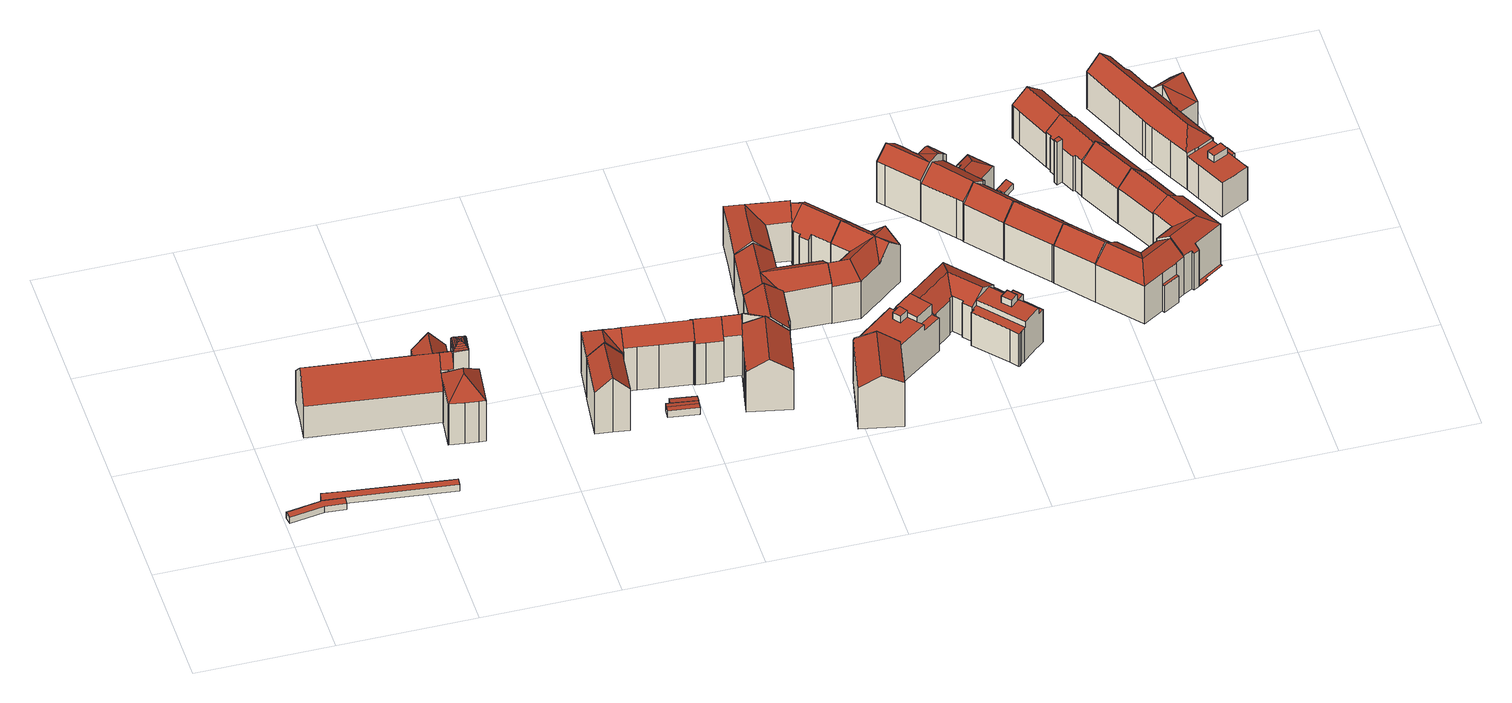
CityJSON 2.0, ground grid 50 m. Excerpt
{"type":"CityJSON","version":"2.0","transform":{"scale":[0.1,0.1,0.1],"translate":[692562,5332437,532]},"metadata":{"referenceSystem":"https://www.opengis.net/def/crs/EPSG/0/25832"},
"CityObjects":{
"building1":{"type":"Building","attributes":{"Gemeindeschluessel":"09162000","HoeheDach":"536.540","HoeheGrund":"533.582","Methode":"2000","NiedrigsteTraufeDesGebaeudes":"536.270","Geometrietyp2DReferenz":"3000","function":"51009_1610","roofType":"1000","measuredHeight":2.96},"geometry":[{"type":"MultiSurface","lod":"2","boundaries":[[[0,1,2,3]],[[4,5,6,7]],[[8,9,10,11]],[[12,13,14,15,16]],[[5,17,18,2,1,19,6]],[[13,12,20,21]],[[3,2,18,22]],[[20,12,16,8,11,4,7]],[[23,19,1,0]],[[10,9,15,14,13,21,24,23,0,3,22,25]],[[23,24,7,6,19]],[[9,8,16,15]],[[10,25,17,5,4,11]],[[22,18,17,25]],[[7,24,21,20]]],"semantics":{"surfaces":[{"type":"WallSurface"},{"type":"RoofSurface"},{"type":"GroundSurface"}],"values":[0,0,0,0,1,0,0,1,0,2,0,0,0,0,0]}}]},
"building2":{"type":"Building","attributes":{"Gemeindeschluessel":"09162000","HoeheDach":"562.550","HoeheGrund":"532.680","Methode":"2000","NiedrigsteTraufeDesGebaeudes":"547.100","Geometrietyp2DReferenz":"3000","function":"31001_1000","roofType":"2100","measuredHeight":29.87,"storeysAboveGround":3},"geometry":[{"type":"MultiSurface","lod":"2","boundaries":[[[26,27,28,29,30]],[[31,29,32,33,34,35,36]],[[36,35,37,38,39,40]],[[41,42,43,44]],[[45,46,47,48,49]],[[50,51,52]],[[53,47,46]],[[54,55,56,57]],[[33,50,58,34]],[[30,29,31,59]],[[27,60,61,62,28]],[[63,64,65,66]],[[67,68,69,52,51]],[[70,66,55,54]],[[71,72,73,74,75,61,60]],[[76,77,38,37]],[[50,78,79,80,81]],[[82,63,83]],[[84,85,83,70]],[[34,86,76,37,35]],[[32,62,61,75]],[[55,43,42,56]],[[87,88,89,90,73,72,71]],[[50,81,76,58]],[[76,81,80,91,92,77]],[[57,56,89,88]],[[52,69,79,78,50]],[[29,28,62,32]],[[84,65,64,85]],[[85,82,83]],[[66,65,43,55]],[[93,53,42,41]],[[89,53,46,90]],[[49,94,26,30,59,40,39,38,77,92,91,95,68,67,96,45]],[[59,31,36,40]],[[85,64,82]],[[94,49,48,97,87,71,60,27,26]],[[41,44,54,57]],[[82,64,63]],[[44,43,65,84]],[[32,75,74,51,50,33]],[[97,93,88,87]],[[56,42,53,89]],[[86,34,58,76]],[[44,84,70,54]],[[79,69,68,95,91,80]],[[83,63,66,70]],[[97,48,47,53,93]],[[93,41,57,88]],[[46,45,96,67,51,74,73,90]]],"semantics":{"surfaces":[{"type":"WallSurface"},{"type":"RoofSurface"},{"type":"GroundSurface"}],"values":[0,1,0,1,0,0,0,1,1,0,1,1,0,1,0,0,1,1,1,1,0,1,1,1,0,1,1,0,1,1,1,1,1,2,0,1,0,1,1,1,1,1,1,0,1,0,1,1,1,0]}}]},
"building3":{"type":"Building","attributes":{"Gemeindeschluessel":"09162000","HoeheDach":"558.608","HoeheGrund":"532.650","Methode":"1000","NiedrigsteTraufeDesGebaeudes":"551.119","Geometrietyp2DReferenz":"3000","function":"31001_1000","roofType":"3200","measuredHeight":25.96,"storeysAboveGround":4},"geometry":[{"type":"MultiSurface","lod":"2","boundaries":[[[98,99,100,101,102]],[[103,104,105,106,107,108]],[[106,109,110,111,112,113,107]],[[114,113,112,115]],[[116,117,118,119]],[[100,99,120,121,110,109]],[[105,122,101,100,109,106]],[[123,122,105,104]],[[108,107,113,114]],[[111,117,116,115,112]],[[110,121,118,117,111]],[[98,102,123,104,103,108,114,115,116,119,124,125]],[[121,120,125,124,119,118]],[[102,101,122,123]],[[125,120,99,98]]],"semantics":{"surfaces":[{"type":"WallSurface"},{"type":"RoofSurface"},{"type":"GroundSurface"}],"values":[0,0,1,0,0,1,1,0,0,0,1,2,0,0,0]}}]},
"building4":{"type":"Building","attributes":{"Gemeindeschluessel":"09162000","HoeheDach":"557.430","HoeheGrund":"532.472","Methode":"1000","NiedrigsteTraufeDesGebaeudes":"551.528","Geometrietyp2DReferenz":"3000","function":"31001_1000","roofType":"3100","measuredHeight":24.96,"storeysAboveGround":7},"geometry":[{"type":"MultiSurface","lod":"2","boundaries":[[[126,127,128,129]],[[130,131,132,133]],[[134,135,136,127]],[[134,137,138,135]],[[129,128,131,130]],[[126,137,134,127]],[[135,138,139,136]],[[133,132,136,139]],[[138,137,126,129,130,133,139]],[[132,131,128,127,136]]],"semantics":{"surfaces":[{"type":"WallSurface"},{"type":"RoofSurface"},{"type":"GroundSurface"}],"values":[0,0,1,0,0,0,0,0,2,1]}}]},
"building5":{"type":"Building","attributes":{"Gemeindeschluessel":"09162000","HoeheDach":"557.360","HoeheGrund":"532.718","Methode":"2000","NiedrigsteTraufeDesGebaeudes":"551.190","Geometrietyp2DReferenz":"3000","function":"31001_1000","roofType":"3100","measuredHeight":24.64,"storeysAboveGround":6},"geometry":[{"type":"MultiSurface","lod":"2","boundaries":[[[140,141,142,143,144]],[[145,146,142,141]],[[140,144,147,148]],[[144,143,149,150,147]],[[151,145,141,140,148,152,153]],[[151,154,146,145]],[[152,150,155,153]],[[142,146,149,143]],[[148,147,150,152]],[[149,156,155,150]],[[146,154,156,149]],[[151,153,155,156,154]]],"semantics":{"surfaces":[{"type":"WallSurface"},{"type":"RoofSurface"},{"type":"GroundSurface"}],"values":[0,0,0,1,2,0,0,1,0,1,1,0]}}]},
"building6":{"type":"Building","attributes":{"Gemeindeschluessel":"09162000","HoeheDach":"535.900","HoeheGrund":"532.601","Methode":"2000","NiedrigsteTraufeDesGebaeudes":"535.723","Geometrietyp2DReferenz":"3000","function":"51009_1610","roofType":"3100","measuredHeight":3.3},"geometry":[{"type":"MultiSurface","lod":"2","boundaries":[[[157,158,159,160,161]],[[161,160,162,163]],[[158,164,165,159]],[[159,165,162,160]],[[163,162,165,164,166]],[[163,166,157,161]],[[166,164,158,157]]],"semantics":{"surfaces":[{"type":"WallSurface"},{"type":"RoofSurface"},{"type":"GroundSurface"}],"values":[0,0,1,1,0,2,0]}}]},
"building7":{"type":"Building","attributes":{"Gemeindeschluessel":"09162000","HoeheDach":"557.380","HoeheGrund":"532.709","Methode":"2000","NiedrigsteTraufeDesGebaeudes":"551.282","Geometrietyp2DReferenz":"3000","function":"31001_1000","roofType":"3100","measuredHeight":24.67,"storeysAboveGround":6},"geometry":[{"type":"MultiSurface","lod":"2","boundaries":[[[167,168,169,170]],[[151,171,172,173,153]],[[174,169,168,175,176,173,172]],[[177,178,179,180]],[[151,153,181,182,167,170,183,177,180,184,185]],[[182,175,168,167]],[[180,179,186,184]],[[153,173,176,181]],[[183,187,178,177]],[[188,186,179,178,187,174,172,171]],[[184,186,188,185]],[[170,169,174,187,183]],[[181,176,175,182]],[[185,188,171,151]]],"semantics":{"surfaces":[{"type":"WallSurface"},{"type":"RoofSurface"},{"type":"GroundSurface"}],"values":[0,0,1,0,2,0,0,0,0,1,0,0,0,0]}}]},
"building8":{"type":"Building","attributes":{"Gemeindeschluessel":"09162000","HoeheDach":"535.689","HoeheGrund":"532.950","Methode":"1000","NiedrigsteTraufeDesGebaeudes":"535.375","Geometrietyp2DReferenz":"3000","function":"31001_2000","roofType":"1000","measuredHeight":2.74},"geometry":[{"type":"MultiSurface","lod":"2","boundaries":[[[189,190,191,192]],[[189,193,194,190]],[[190,194,195,191]],[[196,195,194,193]],[[191,195,196,192]],[[192,196,193,189]]],"semantics":{"surfaces":[{"type":"GroundSurface"},{"type":"WallSurface"},{"type":"RoofSurface"}],"values":[0,1,1,2,1,1]}}]},
"building9":{"type":"Building","attributes":{"Gemeindeschluessel":"09162000","HoeheDach":"557.330","HoeheGrund":"532.840","Methode":"2000","NiedrigsteTraufeDesGebaeudes":"551.545","Geometrietyp2DReferenz":"3000","function":"31001_1000","roofType":"3100","measuredHeight":24.49,"storeysAboveGround":6},"geometry":[{"type":"MultiSurface","lod":"2","boundaries":[[[197,198,199,200]],[[198,201,202,203,204,205,206,207,199]],[[208,209,210,211,212,213]],[[203,213,212,211,204]],[[214,208,213,203,215]],[[216,217,218,219]],[[220,221,222,223]],[[224,201,198,197]],[[215,203,202,225]],[[200,199,207,226]],[[227,228,221,220]],[[229,230,217,216]],[[225,202,201,224]],[[204,211,231,218,217,230,205]],[[211,210,231]],[[231,228,227,232,219,218]],[[208,214,233,223,222,209]],[[209,222,221,228,231,210]],[[220,223,233,214,215,225,224,197,200,226,234,235,229,216,219,232,227]],[[226,207,206,234]],[[206,205,230,229,235,234]]],"semantics":{"surfaces":[{"type":"WallSurface"},{"type":"RoofSurface"},{"type":"GroundSurface"}],"values":[0,1,1,0,0,0,0,0,0,0,0,0,0,1,0,0,0,1,2,0,0]}}]},
"building10":{"type":"Building","attributes":{"Gemeindeschluessel":"09162000","HoeheDach":"556.740","HoeheGrund":"532.870","Methode":"2000","NiedrigsteTraufeDesGebaeudes":"551.334","Geometrietyp2DReferenz":"3000","function":"31001_1000","roofType":"3100","measuredHeight":23.87,"storeysAboveGround":6},"geometry":[{"type":"MultiSurface","lod":"2","boundaries":[[[236,237,238,239,240]],[[241,242,237,236]],[[236,240,243,244,245,246,247,248,249,250,251,252,241]],[[250,253,254,251]],[[252,255,242,241]],[[243,256,257,244]],[[248,258,259,249]],[[240,239,256,243]],[[260,257,256,239,238,261,262]],[[249,259,253,250]],[[244,257,260,245]],[[261,238,237,242,255,254,253,259,258]],[[251,254,255,252]],[[260,262,247,246,245]],[[247,262,261,258,248]]],"semantics":{"surfaces":[{"type":"WallSurface"},{"type":"GroundSurface"},{"type":"RoofSurface"}],"values":[0,0,1,0,0,0,0,0,2,0,0,2,0,0,0]}}]},
"building11":{"type":"Building","attributes":{"Gemeindeschluessel":"09162000","HoeheDach":"556.285","HoeheGrund":"533.000","Methode":"2000","NiedrigsteTraufeDesGebaeudes":"551.653","Geometrietyp2DReferenz":"3000","function":"31001_1000","roofType":"3100","measuredHeight":23.29,"storeysAboveGround":4},"geometry":[{"type":"MultiSurface","lod":"2","boundaries":[[[263,264,265,266,267,268,269]],[[270,271,272,273]],[[274,275,271,270]],[[276,277,275,274]],[[278,279,273,272,264,263,280,281,282]],[[283,284,285,286,287,288]],[[284,283,289,276,274,270,273,279,278,282,290,291,292,293,294,295,285]],[[296,297,281]],[[296,269,292,291,290,297]],[[266,286,285,295,294,267]],[[280,263,269,296,281]],[[269,268,267,294,293,292]],[[282,281,297,290]],[[289,298,277,276]],[[283,288,298,289]],[[272,271,275,277,298,288,287,286,266,265,264]]],"semantics":{"surfaces":[{"type":"RoofSurface"},{"type":"WallSurface"},{"type":"GroundSurface"}],"values":[0,1,1,1,1,1,2,0,1,1,0,1,1,1,1,0]}}]},
"building12":{"type":"Building","attributes":{"Gemeindeschluessel":"09162000","HoeheDach":"555.313","HoeheGrund":"532.848","Methode":"2000","NiedrigsteTraufeDesGebaeudes":"550.376","Geometrietyp2DReferenz":"3000","function":"31001_1000","roofType":"3100","measuredHeight":22.46,"storeysAboveGround":5},"geometry":[{"type":"MultiSurface","lod":"2","boundaries":[[[299,300,301,302]],[[303,304,305,306,307]],[[308,309,310,311,312]],[[313,314,315]],[[316,317,305,304]],[[318,319,307,306]],[[308,299,302,320,321,322,318,306,305,317,309]],[[318,322,323,324,319]],[[320,325,326,321]],[[317,316,310,309]],[[300,299,308,312]],[[315,314,324,323,326,325]],[[314,313,301,300,312,311]],[[303,307,319,324,314]],[[302,301,313,315,325,320]],[[322,321,326,323]],[[314,311,310,316,304,303]]],"semantics":{"surfaces":[{"type":"WallSurface"},{"type":"RoofSurface"},{"type":"GroundSurface"}],"values":[0,0,0,1,0,0,2,0,0,0,0,1,1,1,0,0,1]}}]},
"building13":{"type":"Building","attributes":{"Gemeindeschluessel":"09162000","HoeheDach":"556.330","HoeheGrund":"532.520","Methode":"2000","NiedrigsteTraufeDesGebaeudes":"551.501","Geometrietyp2DReferenz":"3000","function":"31001_9998","roofType":"3100","measuredHeight":23.81,"storeysAboveGround":6},"geometry":[{"type":"MultiSurface","lod":"2","boundaries":[[[327,328,329,330]],[[331,332,328,327]],[[333,334,335,336]],[[336,335,332,331]],[[329,328,332,335,334,337,338]],[[330,329,338,339,340]],[[340,339,341,342]],[[342,341,343,344]],[[344,343,337,334,333]],[[338,337,343,341,339]],[[344,333,336,331,327,330,340,342]]],"semantics":{"surfaces":[{"type":"WallSurface"},{"type":"RoofSurface"},{"type":"GroundSurface"}],"values":[0,0,0,0,1,0,0,0,0,1,2]}}]},
"building14":{"type":"Building","attributes":{"Gemeindeschluessel":"09162000","HoeheDach":"555.970","HoeheGrund":"532.850","Methode":"1000","NiedrigsteTraufeDesGebaeudes":"550.572","Geometrietyp2DReferenz":"3000","function":"31001_1000","roofType":"3100","measuredHeight":23.12,"storeysAboveGround":6},"geometry":[{"type":"MultiSurface","lod":"2","boundaries":[[[345,346,347,348,349,350]],[[351,352,353,354,355,356]],[[357,358,345,350,359,353]],[[356,355,354,360,361,362]],[[353,359,350,349,363,354]],[[364,365,366,367,368,351,356,362]],[[366,369,370,357,371,367]],[[347,346,372,370,369,366,365,364,362,361,360,373,348]],[[363,349,348,373,360,354]],[[372,346,345,358,357,370]],[[368,367,371,357,353,352,351]]],"semantics":{"surfaces":[{"type":"WallSurface"},{"type":"RoofSurface"},{"type":"GroundSurface"}],"values":[0,1,1,0,1,0,0,2,0,0,1]}}]},
"building15":{"type":"Building","attributes":{"Gemeindeschluessel":"09162000","HoeheDach":"553.284","HoeheGrund":"532.360","Methode":"2000","NiedrigsteTraufeDesGebaeudes":"547.500","Geometrietyp2DReferenz":"3000","function":"31001_1000","roofType":"1000","measuredHeight":20.92,"storeysAboveGround":6},"geometry":[{"type":"MultiSurface","lod":"2","boundaries":[[[374,375,376,377]],[[378,379,380,381,382,383]],[[384,385,386,387]],[[388,386,385,389,390,391]],[[392,383,382,384,387,393,394,395,396,397,398]],[[387,386,375,374,393]],[[399,396,391,390,400]],[[394,377,376,388,395]],[[401,397,396,399]],[[402,389,385,384,403]],[[404,405,406,407]],[[399,400,408,401]],[[409,410,398,397,401,408]],[[388,376,375,386]],[[381,380,406,405,402,403]],[[403,384,382,381]],[[411,392,398,410]],[[378,411,410,409,404,407,379]],[[393,374,377,394]],[[395,388,391,396]],[[407,406,380,379]],[[378,383,392,411]],[[404,409,408,400,390,389,402,405]]],"semantics":{"surfaces":[{"type":"RoofSurface"},{"type":"WallSurface"},{"type":"GroundSurface"}],"values":[0,1,1,0,0,1,1,1,1,1,1,0,1,1,0,1,1,2,1,1,1,1,1]}}]},
"building16":{"type":"Building","attributes":{"Gemeindeschluessel":"09162000","HoeheDach":"555.070","HoeheGrund":"532.690","Methode":"2000","NiedrigsteTraufeDesGebaeudes":"548.096","Geometrietyp2DReferenz":"3000","function":"31001_9998","roofType":"3100","measuredHeight":22.38,"storeysAboveGround":5},"geometry":[{"type":"MultiSurface","lod":"2","boundaries":[[[412,413,414,415]],[[416,417,418,419,420,421]],[[422,423,424,425]],[[426,427,428,429]],[[417,416,430,431,426,429,432,412,415,433,434,435,436,422,425,418]],[[413,437,428,427,438,439,421,420,440,441,442,414]],[[443,444,423,422,436,435]],[[440,424,423]],[[440,444,443,441]],[[416,421,439,430]],[[431,438,427,426]],[[425,424,419,418]],[[420,419,424,440]],[[432,429,428,437,413,412]],[[440,423,444]],[[414,442,441,443,435,434,433,415]],[[430,439,438,431]]],"semantics":{"surfaces":[{"type":"WallSurface"},{"type":"GroundSurface"},{"type":"RoofSurface"}],"values":[0,0,0,0,1,2,0,2,2,0,0,0,2,0,2,0,0]}}]},
"building17":{"type":"Building","attributes":{"Gemeindeschluessel":"09162000","HoeheDach":"555.251","HoeheGrund":"532.550","Methode":"2000","NiedrigsteTraufeDesGebaeudes":"549.505","Geometrietyp2DReferenz":"3000","function":"31001_1000","roofType":"3100","measuredHeight":22.7,"storeysAboveGround":6},"geometry":[{"type":"MultiSurface","lod":"2","boundaries":[[[445,446,447,448,449,450]],[[451,452,453,454,455,456,457,458,459,460,461,462,463,464,465,466,467,468]],[[469,448,470,471,472,473]],[[450,449,448,474,475,476]],[[454,445,477,455]],[[461,460,459,475,474,478,479,462]],[[478,474,448,469,473,479]],[[480,448,447]],[[454,453,452,451,468,481,480,447,446,445]],[[450,476,482,483]],[[476,475,459,458]],[[484,470,448]],[[471,470,484,481,468,467,466,465,464,472]],[[477,483,482,457,456,455]],[[457,482,476,458]],[[480,481,448]],[[481,484,448]],[[479,473,472,464,463,462]],[[445,450,483,477]]],"semantics":{"surfaces":[{"type":"RoofSurface"},{"type":"GroundSurface"},{"type":"WallSurface"}],"values":[0,1,0,0,2,2,0,0,2,0,2,0,2,2,2,0,0,2,0]}}]},
"building18":{"type":"Building","attributes":{"Gemeindeschluessel":"09162000","HoeheDach":"552.117","HoeheGrund":"532.420","Methode":"1000","NiedrigsteTraufeDesGebaeudes":"548.112","Geometrietyp2DReferenz":"3000","function":"31001_1000","roofType":"3100","measuredHeight":19.7,"storeysAboveGround":4},"geometry":[{"type":"MultiSurface","lod":"2","boundaries":[[[485,486,487,488]],[[489,490,491,492,493,494]],[[495,404,496,489,494,409]],[[497,498,499,500,492,491]],[[488,487,501,502]],[[503,504,505,506]],[[485,507,508,499,498,486]],[[509,502,501,510,511,512]],[[494,493,492,513,514,409]],[[503,515,516,512,511,517,518,504]],[[519,520,496,404]],[[511,510,501,487,486,498,497,491,517]],[[507,485,488,502,509,512,516,515,503,506,519,404,495,409,514,513,521,508]],[[506,505,520,519]],[[500,499,508,521,513,492]],[[496,520,505,504,518,517,491,490,489]]],"semantics":{"surfaces":[{"type":"WallSurface"},{"type":"RoofSurface"},{"type":"GroundSurface"}],"values":[0,1,0,1,0,0,0,0,0,0,0,1,2,0,0,1]}}]},
"building19":{"type":"Building","attributes":{"Gemeindeschluessel":"09162000","HoeheDach":"552.888","HoeheGrund":"532.270","Methode":"2000","NiedrigsteTraufeDesGebaeudes":"547.230","Geometrietyp2DReferenz":"3000","function":"31001_1000","roofType":"1000","measuredHeight":20.62,"storeysAboveGround":6},"geometry":[{"type":"MultiSurface","lod":"2","boundaries":[[[522,523,524,525]],[[526,527,528,529]],[[530,531,532,533]],[[534,535,536,537]],[[538,539,540,541]],[[542,543,544,545]],[[541,540,546,547]],[[548,528,527,536,535,549,550,551,552,553,544,543]],[[554,555,556,557,558,523,522,559,560,561,562,563]],[[545,544,553,564]],[[565,566,539,538]],[[558,557,567,568]],[[525,524,569,570]],[[547,546,566,565]],[[533,532,556,555]],[[571,548,543,542]],[[533,555,554,563,530]],[[549,535,534,572,573,574,575,570,569,576,577,578,579,580]],[[539,566,546,540]],[[529,528,548,571]],[[581,582,580,579,578,577,567,557,556,532,531,583,584,585],[547,565,538,541]],[[575,574,573,572,534,537,526,529,571,542,545,564,586,587,588,589,562,561,560,559,522,525,570]],[[553,552,585,584,583,531,530,563,562,589,588,587,586,564]],[[568,567,577,576]],[[537,536,527,526]],[[551,550,549,580,582,581,585,552]],[[576,569,524,523,558,568]]],"semantics":{"surfaces":[{"type":"WallSurface"},{"type":"RoofSurface"},{"type":"GroundSurface"}],"values":[0,0,0,0,0,0,0,1,0,0,0,0,0,0,0,0,1,0,1,0,1,2,0,0,0,0,1]}}]},
"building20":{"type":"Building","attributes":{"Gemeindeschluessel":"09162000","HoeheDach":"555.490","HoeheGrund":"532.550","Methode":"2000","NiedrigsteTraufeDesGebaeudes":"551.086","Geometrietyp2DReferenz":"3000","function":"31001_1000","roofType":"3100","measuredHeight":22.94,"storeysAboveGround":5},"geometry":[{"type":"MultiSurface","lod":"2","boundaries":[[[590,591,592,593]],[[594,595,596,597,598,599,600,601,602,603]],[[604,605,606,607,608,609]],[[610,611,593,592,612,613]],[[614,615,610,613]],[[616,617,599,598]],[[618,619,591,590]],[[606,605,617,616]],[[620,621,622,623]],[[624,594,603,625,621,620]],[[614,626,609,608,627,615]],[[628,602,601,626,614,613,612,592,591,619,629,630]],[[598,597,596,595,594,624,620,623,631,632,618,590,593,611,610,615,627,608,607,606,616]],[[622,630,629,632,631,623]],[[601,600,626]],[[621,625,603,602,628,630,622]],[[600,599,617,605,604]],[[632,629,619,618]],[[600,604,609,626]]],"semantics":{"surfaces":[{"type":"WallSurface"},{"type":"RoofSurface"},{"type":"GroundSurface"}],"values":[0,0,0,0,0,0,0,0,0,0,0,1,2,0,1,1,1,0,1]}}]},
"building21":{"type":"Building","attributes":{"Gemeindeschluessel":"09162000","HoeheDach":"554.756","HoeheGrund":"532.480","Methode":"1000","NiedrigsteTraufeDesGebaeudes":"550.106","Geometrietyp2DReferenz":"3000","function":"31001_1000","roofType":"3100","measuredHeight":22.28,"storeysAboveGround":5},"geometry":[{"type":"MultiSurface","lod":"2","boundaries":[[[598,633,634,635]],[[636,637,638,639,640,634,633,641]],[[642,643,644,645,636,641,646,647]],[[648,649,650,637,636,645]],[[651,644,643,652]],[[653,638,637,650]],[[650,649,648,651,652,654,594,655,656,598,635,657,658,653]],[[648,645,644,651]],[[657,640,639,658]],[[658,639,638,653]],[[647,646,641,633,598,656,655,594]],[[654,652,643,642,647,594]],[[635,634,640,657]]],"semantics":{"surfaces":[{"type":"WallSurface"},{"type":"RoofSurface"},{"type":"GroundSurface"}],"values":[0,1,1,0,0,0,2,0,0,0,0,0,0]}}]},
"building22":{"type":"Building","attributes":{"Gemeindeschluessel":"09162000","HoeheDach":"555.095","HoeheGrund":"532.370","Methode":"1000","NiedrigsteTraufeDesGebaeudes":"549.590","Geometrietyp2DReferenz":"3000","function":"31001_1000","roofType":"3100","measuredHeight":22.73,"storeysAboveGround":5},"geometry":[{"type":"MultiSurface","lod":"2","boundaries":[[[659,660,661,662,663,664]],[[659,664,665,666]],[[665,667,668,666]],[[661,660,659,666,668,669,670]],[[670,671,662,661]],[[668,667,672,669]],[[664,663,667,665]],[[669,672,671,670]],[[663,662,671,672,667]]],"semantics":{"surfaces":[{"type":"WallSurface"},{"type":"GroundSurface"},{"type":"RoofSurface"}],"values":[0,0,0,1,0,0,2,0,2]}}]},
"building23":{"type":"Building","attributes":{"Gemeindeschluessel":"09162000","HoeheDach":"550.995","HoeheGrund":"532.430","Methode":"1000","NiedrigsteTraufeDesGebaeudes":"546.977","Geometrietyp2DReferenz":"3000","function":"31001_1000","roofType":"3200","measuredHeight":18.57},"geometry":[{"type":"MultiSurface","lod":"2","boundaries":[[[673,674,675,676]],[[677,678,679,680]],[[681,682,683,684]],[[685,686,674,673]],[[677,687,684,683,688,678]],[[676,675,682,681]],[[689,690,691,679,678,688,692,693]],[[687,677,680,694,695,696,697,685,673,676,681,684]],[[695,694,680,679,691,690]],[[693,692,682,675,674,686]],[[697,696,695,690,689,693,686,685]],[[688,683,682,692]]],"semantics":{"surfaces":[{"type":"WallSurface"},{"type":"RoofSurface"},{"type":"GroundSurface"}],"values":[0,0,0,0,0,0,1,2,0,1,0,1]}}]},
"building24":{"type":"Building","attributes":{"Gemeindeschluessel":"09162000","HoeheDach":"555.025","HoeheGrund":"532.300","Methode":"2000","NiedrigsteTraufeDesGebaeudes":"548.096","Geometrietyp2DReferenz":"3000","function":"31001_1000","roofType":"3100","measuredHeight":22.73,"storeysAboveGround":5},"geometry":[{"type":"MultiSurface","lod":"2","boundaries":[[[698,699,700,701,702,703]],[[704,705,706,707]],[[708,709,710,703,702,701,711,712,713,662,714]],[[715,716,704,707,717,718,719,720,721,722,700,699,698,723]],[[720,713,712,721]],[[722,711,701,700]],[[723,710,709,715]],[[698,703,710,723]],[[706,705,708,714,724]],[[724,714,662,719,718,717]],[[721,712,711,722]],[[704,716,715,709,708,705]],[[719,662,713,720]],[[707,706,724,717]]],"semantics":{"surfaces":[{"type":"WallSurface"},{"type":"RoofSurface"},{"type":"GroundSurface"}],"values":[0,0,1,2,0,0,0,0,1,0,0,0,0,0]}}]},
"building25":{"type":"Building","attributes":{"Gemeindeschluessel":"09162000","HoeheDach":"555.063","HoeheGrund":"532.220","Methode":"1000","NiedrigsteTraufeDesGebaeudes":"549.535","Geometrietyp2DReferenz":"3000","function":"31001_1000","roofType":"3100","measuredHeight":22.84},"geometry":[{"type":"MultiSurface","lod":"2","boundaries":[[[725,726,727,728,729,730,731]],[[726,732,733,727]],[[733,734,709,729,728,727]],[[732,735,734,733]],[[726,725,731,736,735,732]],[[729,709,737,730]],[[735,736,737,709,734]],[[730,737,736,731]]],"semantics":{"surfaces":[{"type":"GroundSurface"},{"type":"WallSurface"},{"type":"RoofSurface"}],"values":[0,1,1,2,1,1,2,1]}}]},
"building26":{"type":"Building","attributes":{"Gemeindeschluessel":"09162000","HoeheDach":"535.145","HoeheGrund":"532.590","Methode":"1000","NiedrigsteTraufeDesGebaeudes":"535.145","Geometrietyp2DReferenz":"3000","function":"31001_2000","roofType":"1000","measuredHeight":2.56},"geometry":[{"type":"MultiSurface","lod":"2","boundaries":[[[738,739,740,741]],[[742,739,738,743,744]],[[745,746,741,740,747]],[[742,744,745,747]],[[743,738,741,746]],[[739,742,747,740]],[[744,743,746,745]]],"semantics":{"surfaces":[{"type":"WallSurface"},{"type":"RoofSurface"},{"type":"GroundSurface"}],"values":[0,1,2,0,0,0,0]}}]},
"building27":{"type":"Building","attributes":{"Gemeindeschluessel":"09162000","HoeheDach":"554.338","HoeheGrund":"532.060","Methode":"2000","NiedrigsteTraufeDesGebaeudes":"544.270","Geometrietyp2DReferenz":"3000","function":"31001_1000","roofType":"3100","measuredHeight":22.28,"storeysAboveGround":4},"geometry":[{"type":"MultiSurface","lod":"2","boundaries":[[[748,749,750,751]],[[752,753,754,755]],[[756,757,758,759]],[[760,761,750,749,762]],[[763,764,765,761]],[[766,767,768,769]],[[770,760,769,771,772,754,753]],[[773,774,757,756,771]],[[760,762,766,769]],[[748,767,766,762,749]],[[775,758,757,774]],[[775,774,773,768,767,748,751,765,764,752,755]],[[775,755,754,772,759,758]],[[770,763,761,760]],[[752,764,763,770,753]],[[761,765,751,750]],[[773,771,769,768]],[[771,756,759,772]]],"semantics":{"surfaces":[{"type":"WallSurface"},{"type":"RoofSurface"},{"type":"GroundSurface"}],"values":[0,0,1,1,0,0,1,0,1,0,0,2,0,1,0,0,0,0]}}]},
"building28":{"type":"Building","attributes":{"Gemeindeschluessel":"09162000","HoeheDach":"552.648","HoeheGrund":"532.430","Methode":"1000","NiedrigsteTraufeDesGebaeudes":"547.718","Geometrietyp2DReferenz":"3000","function":"31001_1000","roofType":"3100","measuredHeight":20.22,"storeysAboveGround":5},"geometry":[{"type":"MultiSurface","lod":"2","boundaries":[[[776,777,778,779,780,781,782,783]],[[784,785,786,787]],[[783,782,788,785,784,789,790,791]],[[792,793,777,776,783,791]],[[787,786,794,795]],[[796,779,778,797]],[[796,798,795,794,780,779]],[[798,796,797,793,792,791,790,789,784,787,795]],[[781,780,794,786,785,788,782]],[[797,778,777,793]]],"semantics":{"surfaces":[{"type":"RoofSurface"},{"type":"WallSurface"},{"type":"GroundSurface"}],"values":[0,1,1,1,1,1,1,2,0,1]}}]},
"building29":{"type":"Building","attributes":{"Gemeindeschluessel":"09162000","HoeheDach":"553.060","HoeheGrund":"532.370","Methode":"2000","NiedrigsteTraufeDesGebaeudes":"548.119","Geometrietyp2DReferenz":"3000","function":"31001_1000","roofType":"3100","measuredHeight":20.69,"storeysAboveGround":5},"geometry":[{"type":"MultiSurface","lod":"2","boundaries":[[[799,800,801,802]],[[801,800,803,804,805,806,807,808,809,810,811,812]],[[813,808,807,814]],[[814,807,806,815]],[[795,816,817,818]],[[818,817,819,820]],[[821,803,800,799]],[[822,823,824,825]],[[826,827,820,819,810,809]],[[804,824,823,805]],[[820,827,826,813,814,815,828,829,830,821,799,802,796,831,795,818]],[[825,824,804,803,821,830,829]],[[812,811,816,795,831,796]],[[826,809,808,813]],[[828,815,806,805,823,822]],[[828,822,825,829]],[[810,819,817,816,811]],[[802,801,812,796]]],"semantics":{"surfaces":[{"type":"WallSurface"},{"type":"RoofSurface"},{"type":"GroundSurface"}],"values":[0,1,0,0,0,0,0,1,0,0,2,0,0,0,0,0,1,0]}}]},
"building30":{"type":"Building","attributes":{"Gemeindeschluessel":"09162000","HoeheDach":"553.963","HoeheGrund":"532.250","Methode":"1000","NiedrigsteTraufeDesGebaeudes":"547.988","Geometrietyp2DReferenz":"3000","function":"31001_1000","roofType":"3100","measuredHeight":21.71,"storeysAboveGround":4},"geometry":[{"type":"MultiSurface","lod":"2","boundaries":[[[832,833,834,835]],[[836,837,833,832]],[[837,838,839,834,833]],[[834,839,840,841,842,843,844,835]],[[845,836,832,835,844,843,842,846,847]],[[838,848,849,841,840,839]],[[849,848,847,846,842,841]],[[836,845,847,848,838,837]]],"semantics":{"surfaces":[{"type":"WallSurface"},{"type":"RoofSurface"},{"type":"GroundSurface"}],"values":[0,0,1,0,2,1,0,0]}}]},
"building31":{"type":"Building","attributes":{"Gemeindeschluessel":"09162000","HoeheDach":"553.921","HoeheGrund":"532.180","Methode":"1000","NiedrigsteTraufeDesGebaeudes":"548.264","Geometrietyp2DReferenz":"3000","function":"31001_1000","roofType":"3100","measuredHeight":21.74,"storeysAboveGround":4},"geometry":[{"type":"MultiSurface","lod":"2","boundaries":[[[850,851,852,853,854,855]],[[856,857,858,859,852,851,860,861]],[[858,857,856,862,836,863,864,847,865,859]],[[862,856,861,866,867,836]],[[853,852,859,865,847,854]],[[866,861,860,851,850,855,868,867]],[[867,868,855,854,847,864,863,836]]],"semantics":{"surfaces":[{"type":"RoofSurface"},{"type":"WallSurface"},{"type":"GroundSurface"}],"values":[0,1,2,1,1,0,1]}}]},
"building32":{"type":"Building","attributes":{"Gemeindeschluessel":"09162000","HoeheDach":"554.890","HoeheGrund":"532.100","Methode":"2000","NiedrigsteTraufeDesGebaeudes":"532.130","Geometrietyp2DReferenz":"3000","function":"31001_1000","roofType":"3100","measuredHeight":22.79,"storeysAboveGround":5},"geometry":[{"type":"MultiSurface","lod":"2","boundaries":[[[869,870,871,872,873,874,875,876]],[[877,878,879,880,881,880,882,883,884,885]],[[886,887,888,871,870,869,876,889]],[[890,891,752,892,893,894,895,764]],[[876,875,896,889]],[[897,898,899,900]],[[893,892,901,902,899,898,903,879,878,872,904,894]],[[905,906,900,907,908,752,891,890,764,909,888,887,886,889,896,910,884,883,882,880,881]],[[875,874,885,884,910,896]],[[900,906,905,881,880,911,897]],[[908,901,892,752]],[[907,900,906,900,899,902]],[[897,911,880,879,903,898]],[[907,902,901,908]],[[873,872,878,877,885,874]],[[894,904,872,871,912,895]],[[895,912,871,888,909,764]]],"semantics":{"surfaces":[{"type":"RoofSurface"},{"type":"WallSurface"},{"type":"GroundSurface"}],"values":[0,1,1,1,1,1,0,2,1,0,1,1,1,1,0,0,1]}}]},
"building33":{"type":"Building","attributes":{"Gemeindeschluessel":"09162000","HoeheDach":"554.390","HoeheGrund":"532.210","Methode":"2000","NiedrigsteTraufeDesGebaeudes":"545.924","Geometrietyp2DReferenz":"3000","function":"31001_9998","roofType":"3100","measuredHeight":22.18,"storeysAboveGround":6},"geometry":[{"type":"MultiSurface","lod":"2","boundaries":[[[913,914,915,916,917,918,919]],[[920,921,922]],[[923,924,925,926]],[[927,928,929,930,931,922,921]],[[913,932,923,926,933,934,935,936,937,938,939,940,941,942,943,944,945,946,947,948,928,927,949,914]],[[949,950,915,914]],[[951,952,953,954,955,956,957,958,959,960]],[[948,961,929,928]],[[934,962,963,935]],[[964,917,916,965]],[[940,957,956,941]],[[943,954,953,944]],[[946,966,967,947]],[[916,915,950,968,965]],[[969,970,963,962,971,951,960]],[[951,971,972,925,924,973,919,918,964,974,975,930,929,961,967,966,976,952]],[[931,930,975]],[[964,918,917]],[[974,965,975]],[[938,937,969,960,959]],[[964,965,974]],[[947,967,961,948]],[[941,956,955,942]],[[945,944,953,952,976]],[[945,976,966,946]],[[936,970,969,937]],[[938,959,958,939]],[[973,932,913,919]],[[975,965,968,920,922,931]],[[926,925,972,933]],[[934,933,972,971,962]],[[949,927,921,920,968,950]],[[935,963,970,936]],[[942,955,954,943]],[[957,940,939,958]],[[932,973,924,923]]],"semantics":{"surfaces":[{"type":"WallSurface"},{"type":"RoofSurface"},{"type":"GroundSurface"}],"values":[0,1,0,0,2,0,1,0,0,1,0,0,0,1,1,1,0,0,0,0,0,0,0,0,0,0,0,0,1,0,0,0,0,0,0,0]}}]},
"building34":{"type":"Building","attributes":{"Gemeindeschluessel":"09162000","HoeheDach":"550.823","HoeheGrund":"532.200","Methode":"2000","NiedrigsteTraufeDesGebaeudes":"547.710","Geometrietyp2DReferenz":"3000","function":"31001_1000","roofType":"1000","measuredHeight":18.62,"storeysAboveGround":5},"geometry":[{"type":"MultiSurface","lod":"2","boundaries":[[[977,978,979,980]],[[981,982,983,984,936,937]],[[985,986,987,988]],[[989,979,978,990]],[[991,992,993,994,995,996]],[[987,986,997,998,992,991,996,999,1000,1001,983,982,981],[977,980,1002,1003]],[[985,1004,1005,993,992,998,997,986]],[[934,999,996,995]],[[1002,989,990,1003]],[[983,1001,1000,999,934,1006,935,984]],[[988,987,981,937]],[[1005,1004,985,988,937,936,984,935,1006,934,995,994,993]],[[980,979,989,1002]],[[1003,990,978,977]]],"semantics":{"surfaces":[{"type":"WallSurface"},{"type":"RoofSurface"},{"type":"GroundSurface"}],"values":[0,0,0,1,0,1,0,0,0,0,0,2,0,0]}}]},
"building35":{"type":"Building","attributes":{"Gemeindeschluessel":"09162000","HoeheDach":"535.416","HoeheGrund":"532.420","Methode":"1000","NiedrigsteTraufeDesGebaeudes":"535.416","Geometrietyp2DReferenz":"3000","function":"31001_2000","roofType":"1000","measuredHeight":3},"geometry":[{"type":"MultiSurface","lod":"2","boundaries":[[[1007,1008,1009,1010]],[[1008,1011,1012,1009]],[[1013,1007,1010,1014]],[[1014,1010,1009,1012]],[[1011,1008,1007,1013]],[[1011,1013,1014,1012]]],"semantics":{"surfaces":[{"type":"WallSurface"},{"type":"GroundSurface"},{"type":"RoofSurface"}],"values":[0,0,0,1,2,0]}}]}
},
"vertices":[
[215,175,16],[215,175,45],[605,128,45],[605,128,16],[215,144,43],[215,144,45],[134,151,45],[134,151,43],[137,123,43],[137,123,16],[213,116,16],[213,116,43],[5,131,43],[5,131,16],[9,108,16],[10,102,16],[10,102,43],[215,145,45],[602,100,45],[141,185,45],[64,140,43],[64,140,16],[602,100,16],[141,185,16],[134,151,16],[215,145,16],
[672,488,7],[672,488,205],[648,492,205],[648,492,204],[648,492,7],[642,446,152],[653,531,250],[636,533,250],[578,540,250],[183,587,250],[172,502,152],[194,679,151],[194,679,7],[183,587,7],[172,502,7],[740,485,293],[747,543,293],[742,538,298],[736,491,298],[751,547,7],[751,547,283],[751,547,284],[742,481,284],[742,481,7],[639,560,223],[698,553,223],[698,553,158],[750,546,287],[700,495,298],[705,543,298],[702,548,293],[695,490,293],[581,567,223],[642,446,7],[691,487,205],[696,526,251],[653,531,251],[715,526,305],[729,525,305],[736,532,302],[710,535,302],[698,553,7],[711,656,7],[711,656,158],[706,501,302],[691,487,280],[696,526,280],[699,553,280],[699,553,223],[696,526,250],[589,631,153],[589,631,7],[647,626,223],[652,663,223],[594,670,151],[589,633,151],[721,517,305],[713,509,305],[732,498,302],[727,507,305],[581,567,221],[691,487,282],[692,487,287],[700,552,287],[699,553,283],[594,670,7],[589,633,7],[742,481,287],[691,487,7],[652,663,7],[699,553,7],[742,481,285],
[758,321,6],[758,321,191],[758,321,192],[734,324,192],[734,324,6],[631,337,6],[632,337,6],[632,337,194],[631,337,194],[629,338,192],[629,338,6],[702,393,266],[705,420,266],[648,492,192],[648,492,191],[642,446,191],[642,446,6],[648,492,6],[672,488,6],[672,488,192],[742,481,191],[742,481,6],[778,477,191],[777,477,192],[684,329,192],[684,329,6],[777,477,6],[778,477,6],
[1199,423,5],[1199,423,254],[1260,414,195],[1260,414,5],[1255,382,5],[1255,382,195],[1238,240,196],[1238,240,5],[1139,431,195],[1118,255,195],[1178,248,254],[1139,431,5],[1118,255,5],[1178,248,5],
[1199,423,7],[1260,414,7],[1260,414,196],[1202,422,254],[1199,423,251],[1264,414,7],[1264,414,192],[1139,431,192],[1139,431,7],[1210,486,254],[1156,558,192],[1266,428,7],[1156,558,7],[1280,542,7],[1266,428,205],[1280,542,192],[1272,478,254],
[1488,286,6],[1488,286,37],[1486,268,39],[1484,251,37],[1484,251,6],[1375,265,37],[1375,265,6],[1379,301,37],[1377,283,39],[1379,301,6],
[1517,513,7],[1517,513,193],[1522,512,193],[1522,512,7],[1266,428,206],[1272,479,254],[1280,542,193],[1514,448,254],[1467,519,193],[1327,537,193],[1506,397,7],[1506,397,205],[1503,397,205],[1503,397,7],[1327,537,7],[1467,519,7],[1507,397,7],[1387,412,7],[1313,422,7],[1387,412,206],[1507,397,205],[1313,422,206],
[1394,299,10],[1398,324,10],[1492,311,10],[1489,286,10],[1394,299,37],[1398,324,34],[1492,311,34],[1489,286,37],
[1508,392,8],[1508,392,196],[1505,393,195],[1505,393,8],[1542,388,196],[1604,381,196],[1606,401,216],[1611,440,253],[1514,453,253],[1507,397,199],[1506,397,200],[1672,393,196],[1682,442,244],[1613,451,244],[1613,451,243],[1611,440,233],[1606,401,195],[1672,393,8],[1606,401,8],[1524,512,8],[1524,512,196],[1558,508,196],[1558,508,8],[1686,446,8],[1686,446,240],[1683,447,239],[1683,447,8],[1542,388,8],[1604,381,8],[1506,397,8],[1691,491,8],[1691,491,196],[1522,512,8],[1522,512,196],[1619,500,196],[1619,500,8],[1682,442,8],[1507,397,8],[1514,453,8],
[1686,446,9],[1686,446,196],[1757,409,247],[1810,382,209],[1810,382,9],[1683,447,9],[1683,447,194],[1831,372,9],[1811,274,9],[1808,260,9],[1800,223,9],[1792,184,9],[1635,216,9],[1643,256,9],[1651,293,9],[1654,306,9],[1672,393,9],[1651,293,194],[1654,306,194],[1672,393,194],[1831,372,194],[1811,274,193],[1635,216,194],[1643,256,194],[1808,260,193],[1713,200,247],[1792,184,193],
[1775,400,242],[1775,400,243],[1785,479,243],[1797,570,243],[1730,578,197],[1719,488,197],[1719,487,197],[1831,372,10],[1831,372,203],[1810,382,218],[1810,382,10],[1837,411,10],[1837,411,202],[1838,411,10],[1838,411,201],[1711,433,10],[1775,400,10],[1711,433,242],[1686,446,242],[1686,446,10],[1848,449,10],[1851,471,10],[1862,561,10],[1862,561,198],[1851,471,198],[1848,449,198],[1844,411,10],[1691,491,10],[1718,487,10],[1719,487,10],[1719,488,10],[1730,578,10],[1797,570,10],[1718,487,197],[1691,491,197],[1844,411,197],
[1862,564,8],[1862,564,186],[1862,561,184],[1862,561,8],[1875,691,185],[1875,687,188],[1875,687,8],[1884,771,8],[1884,771,186],[2031,559,8],[2034,673,8],[2034,673,190],[2033,615,233],[2031,559,191],[1861,562,184],[1802,632,233],[1794,570,233],[2035,682,184],[2035,682,8],[1883,771,8],[1883,771,187],[1730,578,8],[1729,578,8],[1756,788,8],[1756,788,186],[1820,779,233],[1730,578,186],[1729,578,186],
[2169,201,5],[2169,201,209],[2129,7,209],[2129,7,5],[2169,204,5],[2169,204,209],[2153,212,5],[2153,212,217],[2167,205,210],[2167,205,5],[2097,239,243],[2053,22,243],[1976,38,195],[1976,38,5],[2023,267,195],[2023,267,5],[2029,272,198],[2029,272,5],
[1985,886,189],[1985,886,9],[1993,938,9],[2001,991,9],[2001,991,188],[1993,938,240],[1818,780,240],[1834,907,240],[1841,961,240],[1785,1024,188],[1772,916,188],[1756,788,188],[1896,898,188],[1897,898,188],[1903,951,240],[1785,1024,9],[1772,916,9],[1756,788,9],[1910,1005,188],[1818,780,9],[1881,771,9],[1883,771,9],[1883,771,186],[1881,771,187],[1894,875,9],[1896,898,9],[1894,875,187],[1897,898,9],[1910,1005,9],
[2203,316,213],[2233,340,213],[2213,366,213],[2183,343,213],[2167,205,4],[2342,333,4],[2342,333,156],[2276,285,156],[2276,285,183],[2167,205,183],[2259,307,183],[2259,307,202],[2233,340,202],[2233,340,183],[2213,366,202],[2323,357,202],[2268,428,202],[2204,378,202],[2153,212,183],[2203,316,183],[2183,343,183],[2213,366,183],[2204,378,183],[2188,397,183],[2029,272,183],[2204,378,155],[2268,428,155],[2188,397,159],[2323,357,156],[2259,307,156],[2331,346,4],[2331,346,156],[2332,345,156],[2332,345,4],[2252,448,159],[2252,448,4],[2029,272,4],[2153,212,4],
[1984,867,7],[1984,867,166],[1982,867,165],[1982,867,7],[2086,765,7],[2132,805,7],[2178,844,7],[2178,844,176],[2132,805,231],[2086,765,176],[2001,991,7],[2001,991,176],[2058,983,176],[2058,983,7],[1998,841,7],[1998,841,161],[2002,845,166],[2002,845,7],[2035,823,7],[2023,813,7],[1999,849,7],[1984,882,7],[1984,883,7],[1985,886,7],[1993,937,7],[1999,849,166],[2023,813,161],[2035,823,176],[2031,921,231],[1984,883,176],[1984,882,176],[1985,886,179],[1993,937,231],
[2134,556,175],[2212,618,175],[2213,618,175],[2222,701,232],[2173,663,233],[2112,615,232],[2260,656,5],[2213,618,5],[2212,618,5],[2134,556,5],[2031,559,5],[2033,617,5],[2034,673,5],[2092,672,5],[2137,705,5],[2135,708,5],[2135,709,5],[2086,765,5],[2132,805,5],[2178,844,5],[2230,784,5],[2231,783,5],[2269,738,5],[2308,693,5],[2182,746,232],[2231,783,175],[2230,784,175],[2178,844,175],[2132,805,232],[2135,708,175],[2137,705,179],[2092,672,176],[2031,559,175],[2135,709,175],[2086,765,175],[2260,656,232],[2308,693,175],[2034,673,177],[2033,617,232],[2269,738,232],
[2462,346,4],[2462,346,161],[2435,377,161],[2435,377,4],[2292,397,201],[2366,455,201],[2418,497,201],[2428,586,161],[2324,504,161],[2252,448,161],[2292,397,4],[2331,346,161],[2461,447,201],[2512,389,201],[2561,432,161],[2513,488,161],[2440,381,166],[2440,381,4],[2399,406,4],[2399,406,164],[2398,398,161],[2398,398,4],[2512,389,4],[2561,432,4],[2414,411,4],[2414,411,166],[2411,415,166],[2411,415,4],[2428,586,4],[2324,504,4],[2405,410,4],[2409,413,4],[2409,413,164],[2405,410,164],[2334,348,4],[2334,348,161],[2513,488,4],
[2664,311,3],[2664,311,152],[2689,283,152],[2689,283,3],[2581,186,3],[2581,186,154],[2579,187,154],[2579,187,3],[2539,413,152],[2539,413,179],[2590,354,179],[2590,354,152],[2602,205,3],[2602,205,154],[2592,196,154],[2592,196,3],[2584,294,179],[2584,294,209],[2557,325,209],[2557,325,179],[2454,331,3],[2454,331,154],[2466,341,154],[2466,341,3],[2584,348,209],[2584,348,179],[2555,216,154],[2609,211,154],[2557,271,154],[2531,302,154],[2479,361,154],[2462,346,154],[2592,397,152],[2612,373,152],[2612,373,179],[2638,342,179],[2638,342,152],[2638,342,3],[2612,373,3],[2592,397,3],[2561,432,3],[2561,432,152],[2462,346,3],[2610,317,179],[2610,317,209],[2617,323,179],[2617,323,152],[2690,281,152],[2690,281,3],[2555,216,3],[2609,211,3],[2636,234,3],[2662,257,3],[2669,263,3],[2669,263,152],[2669,263,179],[2662,257,179],[2636,234,179],[2609,211,179],[2531,302,179],[2557,271,179],[2533,407,179],[2506,384,179],[2479,361,179],[2479,361,3],[2506,384,3],[2533,407,3],[2539,413,3],
[2442,1139,5],[2442,1139,191],[2463,1114,191],[2463,1114,5],[2455,958,5],[2496,993,5],[2496,994,5],[2537,1029,5],[2556,1046,5],[2556,1046,211],[2537,1029,235],[2496,994,235],[2496,993,235],[2455,958,192],[2523,1117,194],[2526,1117,192],[2526,1117,5],[2523,1117,5],[2515,1117,5],[2515,1117,191],[2462,1104,5],[2463,1113,5],[2463,1113,191],[2462,1104,197],[2478,1086,197],[2478,1086,5],[2573,1061,5],[2573,1061,192],[2422,1161,5],[2422,1161,191],[2361,1067,5],[2361,1067,192],[2340,1091,192],[2340,1091,5],[2401,1021,5],[2401,1021,192],[2483,1090,191],[2483,1090,5],[2442,1055,235],[2384,1128,232],[2381,1126,235],[2381,1126,5],[2384,1128,5],
[2556,1046,184],[2591,1005,183],[2591,1005,5],[2616,868,228],[2656,902,192],[2665,910,184],[2645,934,184],[2642,938,184],[2507,1003,228],[2495,912,182],[2549,849,184],[2567,827,185],[2612,865,224],[2457,960,182],[2455,958,181],[2612,865,5],[2616,868,5],[2656,902,5],[2567,827,5],[2549,849,5],[2665,910,5],[2495,912,5],[2457,960,5],[2507,1003,5],[2642,938,5],[2645,934,5],
[2673,702,4],[2717,740,4],[2719,741,4],[2719,741,229],[2717,740,231],[2673,702,176],[2567,827,176],[2567,827,4],[2612,865,231],[2612,865,4],[2656,902,4],[2762,778,4],[2762,778,176],[2656,902,177],
[2616,1027,4],[2616,1027,163],[2605,1041,150],[2605,1041,4],[2651,941,4],[2651,941,150],[2649,943,152],[2649,943,4],[2654,1083,4],[2654,1083,150],[2723,1004,150],[2723,1004,4],[2591,1005,4],[2591,1005,164],[2722,1004,4],[2722,1004,150],[2613,975,188],[2642,938,152],[2644,940,152],[2649,1009,190],[2612,977,190],[2644,940,4],[2642,938,4],[2613,975,4],[2612,977,4],
[2863,660,3],[2863,661,3],[2873,671,3],[2873,671,161],[2863,661,175],[2863,660,175],[2803,550,3],[2803,550,176],[2800,556,176],[2800,556,3],[2848,588,230],[2851,591,227],[2892,626,175],[2805,751,161],[2794,741,175],[2762,778,175],[2717,740,230],[2851,591,3],[2848,588,3],[2673,702,3],[2717,740,3],[2719,741,3],[2762,778,3],[2794,741,3],[2805,751,3],[2892,626,3],[2673,702,175],
[2957,462,2],[2912,424,2],[2803,550,2],[2848,588,2],[2851,591,2],[2892,626,2],[3001,500,2],[2912,424,176],[2803,550,175],[2848,588,231],[2957,462,231],[3001,500,176],[2892,626,176],
[2797,1024,31],[2757,990,31],[2757,990,6],[2797,1024,6],[2736,1014,31],[2788,1040,31],[2780,1052,31],[2780,1052,6],[2788,1040,6],[2736,1014,6],
[3001,500,1],[3001,500,185],[3013,509,174],[3013,509,1],[3209,377,1],[3209,377,175],[3176,356,175],[3176,356,1],[3117,319,123],[3123,311,123],[3182,346,123],[3176,355,123],[3059,356,223],[3075,437,174],[2963,467,223],[3143,478,174],[3143,478,1],[3075,437,1],[2912,424,174],[2912,424,1],[3043,274,1],[3043,274,174],[3176,427,223],[3117,319,174],[3176,355,174],[3117,319,1],[3123,311,1],[3182,346,1],
[2865,1267,157],[2865,1266,157],[2879,1232,157],[2934,1102,157],[2991,1127,206],[2921,1291,206],[2921,1292,206],[2863,1270,157],[2978,1313,4],[2978,1313,158],[2992,1281,158],[2992,1281,4],[2942,1299,189],[2942,1299,4],[2921,1292,4],[2863,1270,4],[2865,1267,4],[2865,1266,4],[3048,1151,157],[3048,1151,4],[2934,1102,4],[2879,1232,4],[2991,1127,4],
[2941,1076,4],[2941,1076,162],[2945,1079,166],[2945,1079,4],[2959,1033,162],[2958,1033,161],[2966,1016,161],[2966,1016,162],[2989,963,161],[2996,966,167],[3010,933,167],[3062,958,211],[2989,1126,211],[2934,1102,166],[2996,966,4],[2989,963,4],[2966,1016,4],[3048,1151,162],[3120,985,162],[3120,985,4],[3063,958,210],[3063,958,4],[2959,1033,4],[2946,1007,201],[2966,1016,201],[2958,1033,201],[2939,1024,201],[3010,933,4],[3062,958,4],[2946,1007,4],[2939,1024,4],[2958,1033,4],[2989,1126,4],
[3010,933,2],[3010,933,161],[3063,958,218],[3063,958,2],[3091,773,2],[3091,773,161],[3146,799,220],[3064,959,220],[3119,985,161],[3120,985,160],[3120,985,2],[3119,985,2],[3064,959,2],[3146,799,2],[3155,914,2],[3199,825,2],[3199,825,162],[3155,914,161],
[3229,631,219],[3229,630,219],[3284,654,163],[3282,657,163],[3199,825,163],[3145,799,219],[3176,607,2],[3201,618,2],[3229,630,2],[3284,654,2],[3201,618,190],[3176,607,165],[3103,750,2],[3092,773,2],[3145,799,2],[3282,657,2],[3103,750,163],[3091,773,163],[3092,773,163],
[3177,583,186],[3209,520,186],[3210,519,186],[3289,504,229],[3263,554,229],[3226,629,229],[3176,607,193],[3166,603,186],[3317,588,186],[3368,488,186],[3368,487,186],[3368,487,1],[3372,479,1],[3368,488,1],[3317,588,1],[3284,654,1],[3284,654,186],[3177,583,1],[3209,520,1],[3210,519,1],[3166,603,1],[3174,431,1],[3205,384,1],[3209,377,179],[3205,384,186],[3174,431,229],[3143,478,186],[3176,607,1],[3260,419,1],[3260,419,186],[3269,401,171],[3269,401,1],[3242,397,179],[3248,389,171],[3361,482,186],[3234,469,229],[3301,433,1],[3306,425,1],[3248,389,1],[3242,397,1],[3209,519,1],[3226,629,1],[3361,482,1],[3209,519,186],
[3383,1090,2],[3472,1135,2],[3472,1135,139],[3469,1133,139],[3389,1093,140],[3389,1093,165],[3383,1090,170],[3439,1206,215],[3413,1263,148],[3348,1232,150],[3429,994,2],[3429,994,168],[3436,980,168],[3436,980,2],[3413,1263,2],[3324,1221,2],[3324,1221,170],[3329,1224,165],[3329,1224,150],[3390,1077,2],[3465,920,2],[3462,919,2],[3406,891,2],[3390,883,2],[3360,868,2],[3323,941,2],[3282,1024,2],[3267,1058,2],[3262,1070,2],[3213,1182,2],[3144,1342,2],[3194,1364,2],[3237,1383,2],[3268,1311,2],[3285,1318,2],[3319,1229,2],[3442,1199,2],[3442,1199,215],[3384,948,224],[3195,1365,224],[3194,1364,223],[3144,1342,173],[3213,1182,169],[3262,1070,167],[3267,1058,167],[3282,1024,167],[3323,941,170],[3358,872,172],[3319,1229,171],[3462,919,168],[3406,891,167],[3378,1115,165],[3357,1163,219],[3268,1311,183],[3285,1318,166],[3441,1203,219],[3360,868,168],[3390,883,168],[3464,919,168],[3465,920,167],[3390,1077,170],[3357,1163,165],[3335,1211,165],[3237,1383,182],
[3477,868,157],[3477,868,188],[3491,838,188],[3491,838,157],[3360,868,157],[3390,883,157],[3401,888,157],[3401,888,2],[3436,708,2],[3436,708,157],[3385,816,157],[3385,816,2],[3438,812,188],[3424,841,188],[3532,777,157],[3540,761,157],[3540,761,2],[3532,777,2],[3489,865,2],[3489,865,157],[3477,729,157],[3530,756,157],[3462,919,157],[3454,914,157],[3406,891,157],[3438,812,157],[3424,841,157],[3477,729,2],[3530,756,2],[3454,914,2],
[3536,998,34],[3553,963,34],[3553,963,4],[3536,998,4],[3502,938,34],[3502,938,4],[3485,972,34],[3485,972,4]
]}
